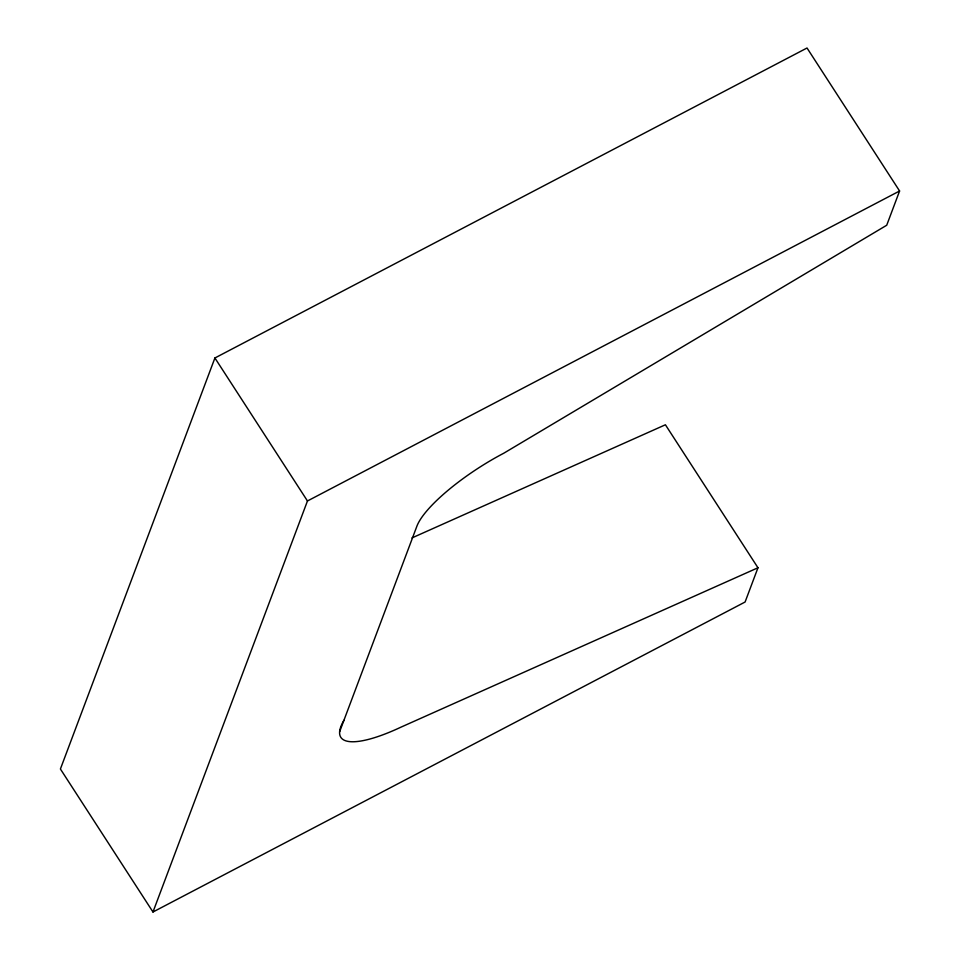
<?xml version="1.0" encoding="UTF-8"?>
<svg xmlns="http://www.w3.org/2000/svg" width="960" height="960" viewBox="0 0 960 960"><rect width="100%" height="100%" fill="white"/><g stroke="black" fill="none" stroke-linecap="round" stroke-linejoin="round"><path stroke-width="1.44" d="M339.624 731.748L416.88 526.236A88.236 23.076 -32.9 0 1 503.76 453.228L886.716 225.24L899.592 190.992L807.024 48L214.908 357.984L60.408 769.008L152.976 912L745.092 602.016L757.968 567.768L665.412 424.776L411.948 537.936M152.976 912L307.464 500.976L899.592 190.992M757.968 567.768L400.764 727.248A103.992 27.192 -32.9 0 1 343.92 720.324M214.908 357.984L307.464 500.976"/></g></svg>
